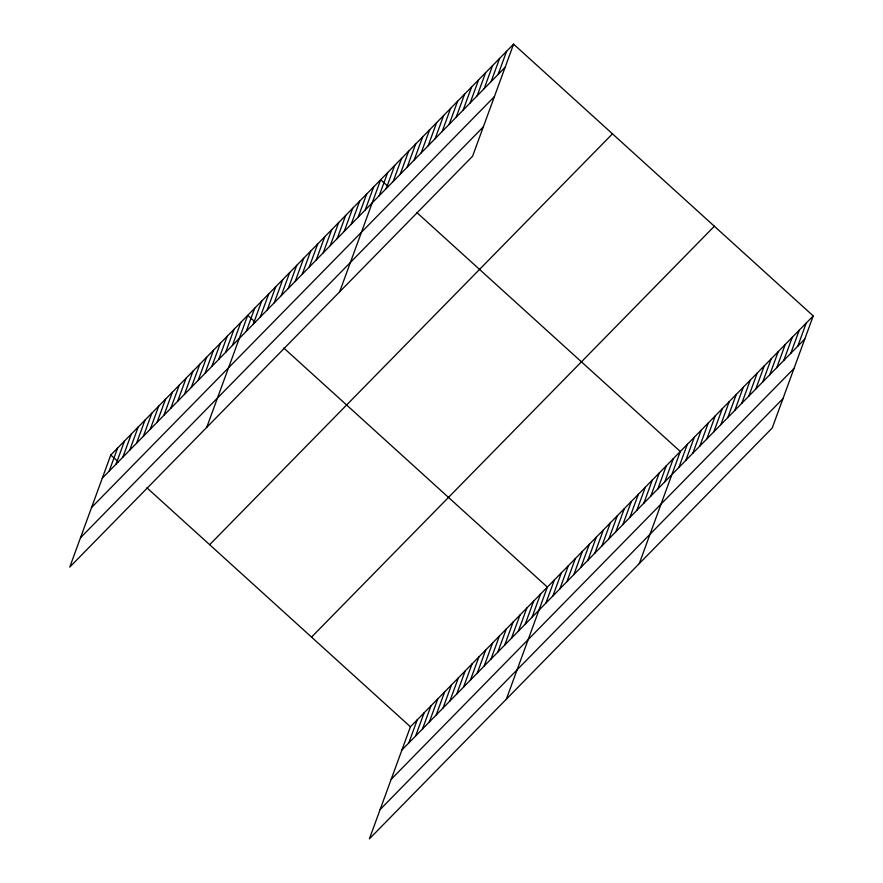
<?xml version="1.0" encoding="UTF-8"?>
<svg xmlns="http://www.w3.org/2000/svg" width="883" height="883" viewBox="0 0 883 883"><rect width="100%" height="100%" fill="white"/><g stroke="black" fill="none" stroke-linecap="round" stroke-linejoin="round"><path stroke-width="1.32" d="M513.597 44.15L110.772 455.021L69.768 567.074L472.582 156.214L513.597 44.15L813.232 315.926L772.228 427.979L369.403 838.85L410.418 726.786L813.232 315.926M109.15 471.169L117.616 448.034M116.004 464.182L124.47 441.047M122.847 457.195L131.313 434.061M129.702 450.209L138.167 427.074M136.545 443.233L145.011 420.098M143.399 436.246L151.865 413.112M150.242 429.259L158.708 406.125M157.086 422.273L165.551 399.138M163.94 415.286L172.406 392.151M170.783 408.31L179.249 385.165M177.638 401.324L186.103 378.189M184.481 394.337L192.947 371.202M191.335 387.35L199.801 364.215M198.178 380.363L206.644 357.229M205.022 373.377L213.487 350.242M211.876 366.401L220.342 343.266M218.719 359.414L227.185 336.28M225.573 352.427L234.039 329.293M232.417 345.441L240.882 322.306M206.721 427.383L247.737 315.319L255.342 322.218M246.258 331.324L254.723 308.189M253.255 324.182L261.721 301.048M260.253 317.052L268.719 293.918M267.251 309.911L275.717 286.776M274.249 302.781L282.715 279.646M281.247 295.639L289.712 272.505M288.244 288.509L296.71 265.375M295.231 281.368L303.708 258.233M302.229 274.238L310.695 251.092M309.227 267.096L317.692 243.962M316.224 259.966L324.69 236.821M323.222 252.825L331.688 229.69M330.22 245.684L338.686 222.549M337.218 238.553L345.683 215.419M344.215 231.412L352.681 208.278M351.202 224.282L359.679 201.147M358.2 217.141L366.666 194.006M365.198 210.011L373.664 186.876M339.657 291.798L380.661 179.735L388.266 186.633M379.193 195.739L387.659 172.604M386.191 188.598L394.657 165.463M393.189 181.468L401.655 158.333M400.187 174.326L408.652 151.192M407.173 167.196L415.65 144.05M414.171 160.055L422.637 136.92M421.169 152.925L429.635 129.779M428.167 145.783L436.632 122.649M435.164 138.642L443.63 115.507M442.162 131.512L450.628 108.377M449.16 124.371L457.626 101.236M456.158 117.24L464.624 94.106M463.145 110.099L471.61 86.964M470.142 102.969L478.608 79.834M477.14 95.828L485.606 72.693M484.138 88.697L492.604 65.563M491.136 81.556L499.601 58.421M498.133 74.426L506.599 51.291M408.796 742.945L417.262 719.8M415.639 735.958L424.116 712.824M422.493 728.972L430.959 705.837M429.337 721.985L437.802 698.85M436.191 714.998L444.657 691.864M443.034 708.011L451.5 684.877M449.889 701.036L458.354 677.89M456.732 694.049L465.198 670.914M463.575 687.062L472.052 663.928M470.429 680.076L478.895 656.941M477.273 673.089L485.738 649.954M484.127 666.113L492.593 642.967M490.97 659.126L499.436 635.992M497.824 652.14L506.29 629.005M504.668 645.153L513.133 622.018M511.511 638.166L519.977 615.032M518.365 631.179L526.831 608.045M525.208 624.204L533.674 601.058M532.063 617.217L540.528 594.082M506.367 699.159L547.372 587.096L283.862 348.09M545.904 603.089L554.369 579.954M552.901 595.959L561.367 572.824M559.899 588.818L568.365 565.683M566.897 581.687L575.363 558.553M573.884 574.546L582.361 551.411M580.882 567.416L589.347 544.281M587.879 560.275L596.345 537.14M594.877 553.144L603.343 530.01M601.875 546.003L610.341 522.868M608.873 538.873L617.338 515.727M615.87 531.732L624.336 508.597M622.868 524.601L631.334 501.456M629.855 517.46L638.332 494.325M636.853 510.319L645.318 487.184M643.85 503.189L652.316 480.054M650.848 496.047L659.314 472.913M657.846 488.917L666.312 465.783M664.844 481.776L673.31 458.641M639.292 563.575L680.307 451.511L416.798 212.505M678.839 467.504L687.305 444.37M685.826 460.374L694.303 437.24M692.824 453.233L701.29 430.098M699.822 446.103L708.287 422.968M706.819 438.961L715.285 415.827M713.817 431.831L722.283 408.697M720.815 424.69L729.281 401.555M727.813 417.56L736.279 394.414M734.811 410.418L743.276 387.284M741.797 403.288L750.263 380.143M748.795 396.147L757.261 373.012M755.793 389.006L764.259 365.871M762.791 381.875L771.256 358.741M769.788 374.734L778.254 351.6M776.786 367.604L785.252 344.469M783.784 360.463L792.25 337.328M790.782 353.332L799.247 330.198M797.768 346.191L806.234 323.057M102.307 478.156L505.131 67.285M91.567 507.493L494.392 96.633M80.508 537.736L483.321 126.865M209.657 544.701L612.471 133.83M311.533 637.107L714.358 226.236M401.953 749.921L804.766 339.061M391.213 779.27L794.027 368.399M380.143 809.501L782.967 398.641M110.772 455.021L118.377 461.919M146.898 487.791L410.418 726.786"/></g></svg>
